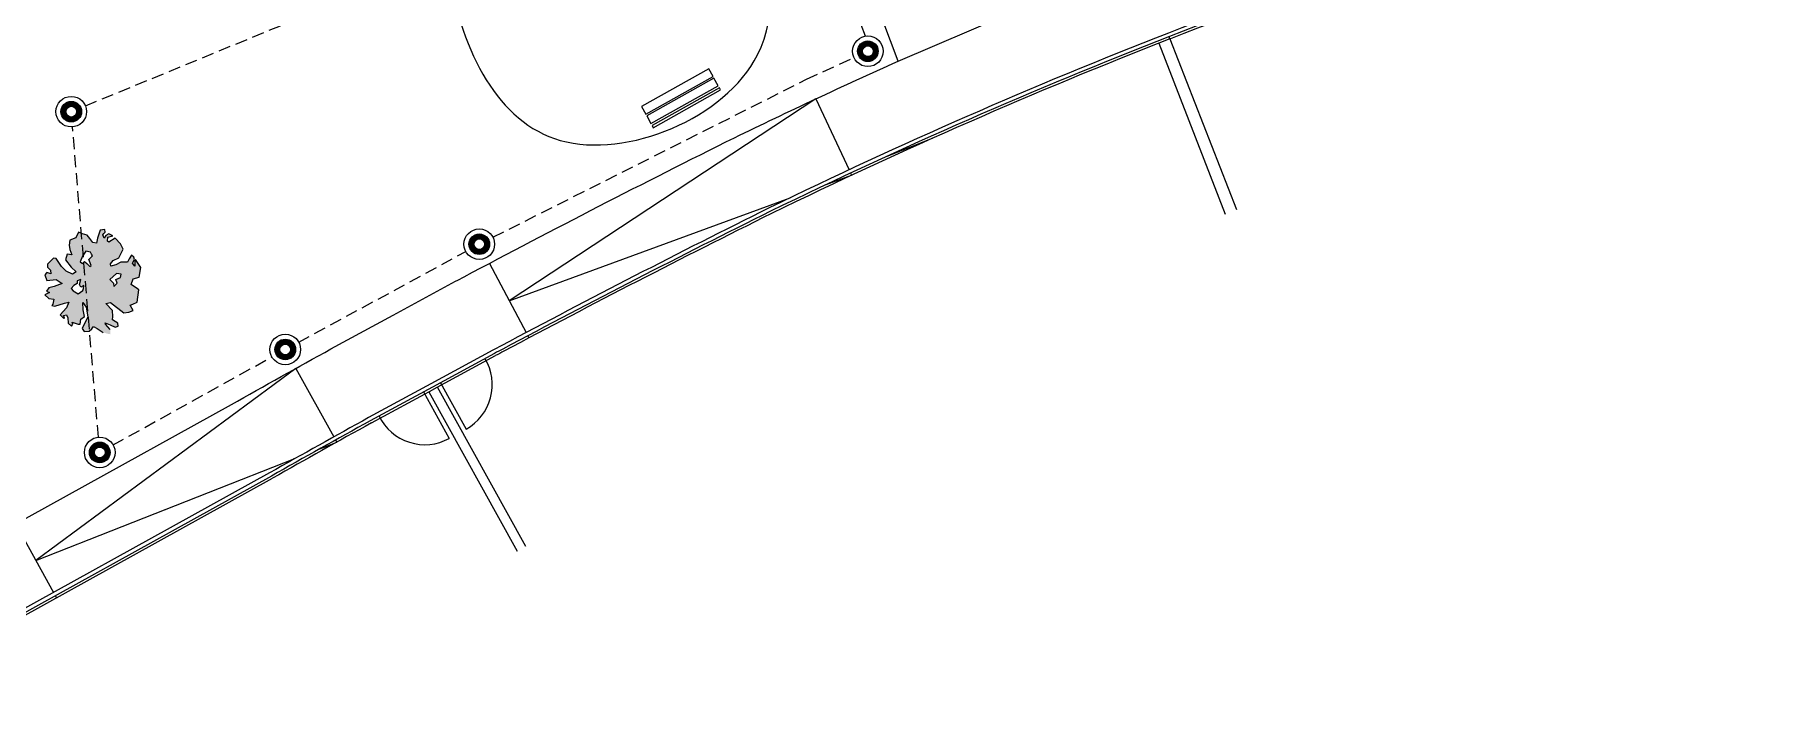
# Model space of a CAD drawing. Header units: millimetres. Extents: x 441156 to 441876, y 4514765 to 4515211.
# Drawn here: x 441543.21 to 441579.11, y 4514814.91 to 4514829.1 of the extents above; entities that cross this region are included whole.
import ezdxf

# ---------------------------------------------------------------- set-up
doc = ezdxf.new("R2010")
doc.units = ezdxf.units.MM
doc.linetypes.add('CONTINUA', pattern=[0])
doc.linetypes.add('HIDDEN', pattern=[0.375, 0.25, -0.125])
for name, color, linetype in [('01_cotas', 254, 'Continuous'), ('01_piscinas', 254, 'Continuous'), ('INGIN ELECTRICIDAD ALUMBRADO', 120, 'HIDDEN')]:
    doc.layers.add(name, color=color, linetype=linetype)

msp = doc.modelspace()

# ---------------------------------------------------------------- hatches: boundary and pattern name
at = {"layer": '01_piscinas'}
h = msp.add_hatch(dxfattribs=at)
h.set_pattern_fill('DOTS', color=256, scale=0.0396, style=0)
h.set_pattern_definition([(0, (438131.350465, 4512649.501485), (0.014597253, 0.029194506), [0, -0.029194506])])
h.paths.add_polyline_path([(441544.79065639, 4514824.30053834), (441544.7815909, 4514824.34362566), (441544.83605473, 4514824.41821035), (441544.95185621, 4514824.47019667), (441545.04580876, 4514824.65147844), (441544.99076713, 4514824.76350011), (441544.87635761, 4514824.87929425), (441544.74300327, 4514824.79432881), (441544.71960781, 4514824.81800741), (441544.72831193, 4514824.89942397), (441544.83213448, 4514824.92405258), (441544.7471846, 4514824.96497941), (441544.68102561, 4514824.93601978), (441544.64614147, 4514824.87553056), (441544.62187448, 4514824.94514237), (441544.64205219, 4514824.97546486), (441544.67283679, 4514825.00074539), (441544.66164184, 4514825.05725072), (441544.56360996, 4514825.04359364), (441544.50825951, 4514824.87968027), (441544.49298586, 4514824.77100063), (441544.41256873, 4514824.79038381), (441544.35085975, 4514824.86979565), (441544.2994742, 4514824.93863538), (441544.20041593, 4514824.96562251), (441544.11802902, 4514825.00383158), (441544.06186893, 4514824.88591256), (441543.93518193, 4514824.83355694), (441543.92012984, 4514824.73034632), (441543.93838458, 4514824.64429396), (441543.97991584, 4514824.53455962), (441543.88298221, 4514824.54800985), (441543.84852644, 4514824.43064939), (441543.96396719, 4514824.27432993), (441544.07127617, 4514824.18267832), (441543.993355, 4514824.1317111), (441543.85766952, 4514824.19007543), (441543.76146281, 4514824.28744646), (441543.65472106, 4514824.45761098), (441543.60070551, 4514824.46153583), (441543.47122401, 4514824.33873857), (441543.47400342, 4514824.27391833), (441543.53658906, 4514824.21614477), (441543.54433955, 4514824.14060001), (441543.45872977, 4514824.16523868), (441543.41886973, 4514824.11535509), (441543.46274721, 4514823.99755286), (441543.65055029, 4514824.0218411), (441543.77972812, 4514823.93627482), (441543.61493923, 4514823.87743108), (441543.50286084, 4514823.84989544), (441543.45118156, 4514823.77806201), (441543.51486544, 4514823.74739577), (441543.41842206, 4514823.70403589), (441543.49927239, 4514823.62790036), (441543.60680808, 4514823.60928927), (441543.58656335, 4514823.51133414), (441543.56097141, 4514823.48079812), (441543.62794005, 4514823.46376342), (441543.82291069, 4514823.53154177), (441543.91312506, 4514823.55311097), (441543.86772671, 4514823.43543896), (441543.73452211, 4514823.28819101), (441543.81252601, 4514823.20924309), (441543.82948084, 4514823.22599518), (441543.80718361, 4514823.27678109), (441543.86983627, 4514823.28664017), (441543.89710939, 4514823.22524864), (441543.90354006, 4514823.11712756), (441543.97115866, 4514823.04869062), (441543.99741051, 4514823.09551481), (441543.98812344, 4514823.1331331), (441544.10839066, 4514823.09594314), (441544.14895771, 4514823.09436675), (441544.16657759, 4514823.19497851), (441544.23924423, 4514823.25114009), (441544.21504907, 4514823.38850342), (441544.20517907, 4514823.54515658), (441544.27705177, 4514823.44976472), (441544.30949763, 4514823.24773692), (441544.19120594, 4514823.00086282), (441544.23214431, 4514822.94247295), (441544.33799369, 4514822.94821791), (441544.39130221, 4514822.99575304), (441544.42859446, 4514823.04823551), (441544.50278258, 4514823.00706166), (441544.62933073, 4514822.92403311), (441544.72019505, 4514822.89420009), (441544.77934618, 4514822.8850775), (441544.77525691, 4514822.9850118), (441544.67670398, 4514823.09045072), (441544.67260956, 4514823.12281352), (441544.77101275, 4514823.07965711), (441544.87717157, 4514823.02852745), (441544.94048413, 4514823.05467469), (441544.9347034, 4514823.11139354), (441544.82394996, 4514823.18400573), (441544.82942639, 4514823.251733), (441544.82359374, 4514823.37608111), (441544.68601033, 4514823.52102286), (441544.77906631, 4514823.54528556), (441545.05452172, 4514823.32850371), (441545.15790594, 4514823.34231318), (441545.25396804, 4514823.37479615), (441545.18547792, 4514823.48916629), (441545.2431595, 4514823.50974988), (441545.33409083, 4514823.54754949), (441545.36627253, 4514823.80818197), (441545.3426603, 4514823.82651045), (441545.20828983, 4514823.91733222), (441545.24821688, 4514824.03484845), (441545.37396534, 4514824.06550464), (441545.40658023, 4514824.26938477), (441545.30240146, 4514824.43683153), (441545.28479153, 4514824.40391016), (441545.2858128, 4514824.29569445), (441545.23968178, 4514824.35933982), (441545.27534477, 4514824.43612058), (441545.26380931, 4514824.48715351), (441545.21658005, 4514824.52369157), (441545.16496265, 4514824.45191928), (441545.13242473, 4514824.38336217), (441544.99688899, 4514824.379444), (441544.88912659, 4514824.32501457)])
h.paths.add_polyline_path([(441544.37677842, 4514824.31349141), (441544.35156237, 4514824.29248973), (441544.28852226, 4514824.35549476), (441544.23809017, 4514824.39329778), (441544.2002661, 4514824.35129442), (441544.14983401, 4514824.38909744), (441544.2002661, 4514824.50670682), (441544.23809017, 4514824.56971184), (441544.27171156, 4514824.61171519), (441544.36837307, 4514824.59071351), (441544.38518376, 4514824.54871017), (441544.40619714, 4514824.51090715), (441544.330549, 4514824.43530112), (441544.34315702, 4514824.40169844)], flags=16)
h.paths.add_polyline_path([(441544.76762711, 4514824.0236683), (441544.90211268, 4514824.14547801), (441545.00297686, 4514824.12867667), (441544.98616616, 4514824.06147131), (441544.89370734, 4514824.0236683), (441544.91892338, 4514823.94386193), (441544.84747792, 4514823.87245624), (441544.84327524, 4514823.94386193)], flags=16)
h.paths.add_polyline_path([(441544.16244204, 4514824.01946796), (441544.13722599, 4514823.91865992), (441544.16244204, 4514823.85985523), (441544.22968482, 4514823.89765825), (441544.22127947, 4514823.83045288), (441544.20867145, 4514823.79264987), (441544.10780727, 4514823.72544451), (441544.00274042, 4514823.78424921), (441543.96491635, 4514823.83045288), (441544.01955112, 4514823.89345791), (441544.0867939, 4514823.93546126), (441544.0867939, 4514823.99426595)], flags=16)
at = {"layer": 'INGIN ELECTRICIDAD ALUMBRADO', "linetype": 'CONTINUA', "lineweight": 13}
h = msp.add_hatch(color=86, dxfattribs=at)
h.dxf.hatch_style = 1
edge = h.paths.add_edge_path()
edge.add_arc((441560.49388303, 4514828.75708642), 0.11124836, 0, 360)
edge = h.paths.add_edge_path()
edge.add_arc((441560.49388303, 4514828.75708642), 0.21369962, 0, 180)
edge.add_arc((441560.49388303, 4514828.75708642), 0.21369962, 180, 360)
h = msp.add_hatch(color=86, dxfattribs=at)
h.dxf.hatch_style = 1
edge = h.paths.add_edge_path()
edge.add_arc((441543.96679362, 4514827.50341797), 0.11124836, 0, 360)
edge = h.paths.add_edge_path()
edge.add_arc((441543.96679362, 4514827.50341797), 0.21369962, 0, 180)
edge.add_arc((441543.96679362, 4514827.50341797), 0.21369962, 180, 360)
h = msp.add_hatch(color=86, dxfattribs=at)
h.dxf.hatch_style = 1
edge = h.paths.add_edge_path()
edge.add_arc((441552.43150539, 4514824.75288173), 0.11124836, 0.000000097, 360.000000097)
edge = h.paths.add_edge_path()
edge.add_arc((441552.43150539, 4514824.75288173), 0.21369962, 0.000000097, 180.000000097)
edge.add_arc((441552.43150539, 4514824.75288173), 0.21369962, 180.000000097, 360.000000097)
h = msp.add_hatch(color=86, dxfattribs=at)
h.dxf.hatch_style = 1
edge = h.paths.add_edge_path()
edge.add_arc((441548.40623778, 4514822.56852747), 0.11124836, 0.000000097, 360.000000097)
edge = h.paths.add_edge_path()
edge.add_arc((441548.40623778, 4514822.56852747), 0.21369962, 0.000000097, 180.000000097)
edge.add_arc((441548.40623778, 4514822.56852747), 0.21369962, 180.000000097, 360.000000097)
h = msp.add_hatch(color=86, dxfattribs=at)
h.dxf.hatch_style = 1
edge = h.paths.add_edge_path()
edge.add_arc((441544.5574107, 4514820.43225196), 0.11124836, 0.000000097, 360.000000097)
edge = h.paths.add_edge_path()
edge.add_arc((441544.5574107, 4514820.43225196), 0.21369962, 0.000000097, 180.000000097)
edge.add_arc((441544.5574107, 4514820.43225196), 0.21369962, 180.000000097, 360.000000097)

# ---------------------------------------------------------------- linework, layer by layer
at = {"layer": '01_cotas', "linetype": 'CONTINUA'}
msp.add_point((441548.50313533, 4514822.62110995, 0.00000131), dxfattribs=at)
at = {"layer": '01_piscinas'}
for p, q in [((441561.12108265, 4514828.54905541, 0.00000013), (441557.5049643, 4514838.18205059, 0.0000014)), ((441561.12108265, 4514828.54905541, 0.00000131), (441564.34128148, 4514829.92970618, 0.00000131)), ((441566.5278196, 4514828.92249502, 0.00000053), (441567.90781385, 4514825.37873638, 0.00000053)), ((441566.76057057, 4514829.01374916, 0.00000053), (441566.74259273, 4514829.06064609, 0.00000055)), ((441566.76057057, 4514829.01374916, 0.00000053), (441568.13839418, 4514825.47556462, 0.00000053)), ((441559.4160242, 4514827.76944361, 0.00000131), (441560.10394092, 4514826.2973636, 0.00000059)), ((441560.89399252, 4514826.58032682, 0.00000053), (441561.83554719, 4514826.95154472, 0.00000053)), ((441560.13569318, 4514826.22941661, 0.00000055), (441560.15691034, 4514826.18401379, 0.00000053)), ((441543.93518193, 4514824.83355695, 0.00000053), (441543.92012984, 4514824.73034632, 0.00000053)), ((441544.06186893, 4514824.88591257, 0.00000053), (441543.93518193, 4514824.83355695, 0.00000053)), ((441544.11802902, 4514825.00383159, 0.00000053), (441544.06186893, 4514824.88591257, 0.00000053)), ((441544.20041593, 4514824.96562252, 0.00000053), (441544.11802902, 4514825.00383159, 0.00000053)), ((441544.2994742, 4514824.93863538, 0.00000053), (441544.20041593, 4514824.96562252, 0.00000053)), ((441544.35085975, 4514824.86979566, 0.00000053), (441544.2994742, 4514824.93863538, 0.00000053)), ((441544.41256873, 4514824.79038381, 0.00000053), (441544.35085975, 4514824.86979566, 0.00000053)), ((441544.49298586, 4514824.77100063, 0.00000053), (441544.41256873, 4514824.79038381, 0.00000053)), ((441544.50825951, 4514824.87968027, 0.00000053), (441544.49298586, 4514824.77100063, 0.00000053)), ((441544.56360996, 4514825.04359364, 0.00000053), (441544.50825951, 4514824.87968027, 0.00000053)), ((441544.66164184, 4514825.05725072, 0.00000053), (441544.56360996, 4514825.04359364, 0.00000053)), ((441544.62187448, 4514824.94514237, 0.00000053), (441544.64205219, 4514824.97546486, 0.00000053)), ((441544.64614147, 4514824.87553056, 0.00000053), (441544.62187448, 4514824.94514237, 0.00000053)), ((441544.64205219, 4514824.97546486, 0.00000053), (441544.67283679, 4514825.00074539, 0.00000053)), ((441544.68102561, 4514824.93601978, 0.00000053), (441544.64614147, 4514824.87553056, 0.00000053)), ((441544.67283679, 4514825.00074539, 0.00000053), (441544.66164184, 4514825.05725072, 0.00000053)), ((441544.7471846, 4514824.96497942, 0.00000053), (441544.68102561, 4514824.93601978, 0.00000053)), ((441544.71960781, 4514824.81800741, 0.00000053), (441544.72831193, 4514824.89942397, 0.00000053)), ((441544.74300327, 4514824.79432881, 0.00000053), (441544.71960781, 4514824.81800741, 0.00000053)), ((441544.72831193, 4514824.89942397, 0.00000053), (441544.83213448, 4514824.92405258, 0.00000053)), ((441544.87635761, 4514824.87929425, 0.00000053), (441544.74300327, 4514824.79432881, 0.00000053)), ((441544.83213448, 4514824.92405258, 0.00000053), (441544.7471846, 4514824.96497942, 0.00000053)), ((441544.99076713, 4514824.76350012, 0.00000053), (441544.87635761, 4514824.87929425, 0.00000053)), ((441543.60070551, 4514824.46153583, 0.00000053), (441543.47122401, 4514824.33873857, 0.00000053)), ((441543.65472106, 4514824.45761099, 0.00000053), (441543.60070551, 4514824.46153583, 0.00000053)), ((441543.76146281, 4514824.28744646, 0.00000053), (441543.65472106, 4514824.45761099, 0.00000053)), ((441543.88298221, 4514824.54800985, 0.00000053), (441543.84852644, 4514824.43064939, 0.00000053)), ((441543.84852644, 4514824.43064939, 0.00000053), (441543.96396719, 4514824.27432993, 0.00000053)), ((441543.97991584, 4514824.53455962, 0.00000053), (441543.88298221, 4514824.54800985, 0.00000053)), ((441543.92012984, 4514824.73034632, 0.00000053), (441543.93838458, 4514824.64429396, 0.00000053)), ((441543.93838458, 4514824.64429396, 0.00000053), (441543.97991584, 4514824.53455962, 0.00000053)), ((441544.2002661, 4514824.50670682, 0.00000053), (441544.14983401, 4514824.38909744, 0.00000053)), ((441544.23809017, 4514824.56971185, 0.00000053), (441544.2002661, 4514824.50670682, 0.00000053)), ((441544.27171156, 4514824.61171519, 0.00000053), (441544.23809017, 4514824.56971185, 0.00000053)), ((441544.36837307, 4514824.59071352, 0.00000053), (441544.27171156, 4514824.61171519, 0.00000053)), ((441544.330549, 4514824.43530112, 0.00000053), (441544.40619714, 4514824.51090716, 0.00000053)), ((441544.34315702, 4514824.40169844, 0.00000053), (441544.330549, 4514824.43530112, 0.00000053)), ((441544.38518376, 4514824.54871017, 0.00000053), (441544.36837307, 4514824.59071352, 0.00000053)), ((441544.40619714, 4514824.51090716, 0.00000053), (441544.38518376, 4514824.54871017, 0.00000053)), ((441544.83605473, 4514824.41821035, 0.00000053), (441544.95185621, 4514824.47019667, 0.00000053)), ((441544.95185621, 4514824.47019667, 0.00000053), (441545.04580876, 4514824.65147844, 0.00000053)), ((441545.04580876, 4514824.65147844, 0.00000053), (441544.99076713, 4514824.76350012, 0.00000053)), ((441545.16496265, 4514824.45191928, 0.00000053), (441545.13242473, 4514824.38336218, 0.00000053)), ((441545.21658005, 4514824.52369157, 0.00000053), (441545.16496265, 4514824.45191928, 0.00000053)), ((441545.26380931, 4514824.48715351, 0.00000053), (441545.21658005, 4514824.52369157, 0.00000053)), ((441545.23968178, 4514824.35933982, 0.00000053), (441545.27534477, 4514824.43612059, 0.00000053)), ((441545.27534477, 4514824.43612059, 0.00000053), (441545.26380931, 4514824.48715351, 0.00000053)), ((441545.30240146, 4514824.43683153, 0.00000053), (441545.28479153, 4514824.40391017, 0.00000053)), ((441545.40658023, 4514824.26938477, 0.00000053), (441545.30240146, 4514824.43683153, 0.00000053)), ((441543.45872977, 4514824.16523869, 0.00000053), (441543.41886973, 4514824.11535509, 0.00000053)), ((441543.41886973, 4514824.11535509, 0.00000053), (441543.46274721, 4514823.99755286, 0.00000053)), ((441543.54433955, 4514824.14060002, 0.00000053), (441543.45872977, 4514824.16523869, 0.00000053)), ((441543.47122401, 4514824.33873857, 0.00000053), (441543.47400342, 4514824.27391833, 0.00000053)), ((441543.47400342, 4514824.27391833, 0.00000053), (441543.53658906, 4514824.21614477, 0.00000053)), ((441543.53658906, 4514824.21614477, 0.00000053), (441543.54433955, 4514824.14060002, 0.00000053)), ((441543.85766952, 4514824.19007543, 0.00000053), (441543.76146281, 4514824.28744646, 0.00000053)), ((441543.993355, 4514824.1317111, 0.00000053), (441543.85766952, 4514824.19007543, 0.00000053)), ((441543.96396719, 4514824.27432993, 0.00000053), (441544.07127617, 4514824.18267832, 0.00000053)), ((441544.07127617, 4514824.18267832, 0.00000053), (441543.993355, 4514824.1317111, 0.00000053)), ((441544.14983401, 4514824.38909744, 0.00000053), (441544.2002661, 4514824.35129443, 0.00000053)), ((441544.2002661, 4514824.35129443, 0.00000053), (441544.23809017, 4514824.39329778, 0.00000053)), ((441544.23809017, 4514824.39329778, 0.00000053), (441544.28852226, 4514824.35549476, 0.00000053)), ((441544.28852226, 4514824.35549476, 0.00000053), (441544.35156237, 4514824.29248974, 0.00000053)), ((441544.37677842, 4514824.31349141, 0.00000053), (441544.34315702, 4514824.40169844, 0.00000053)), ((441544.35156237, 4514824.29248974, 0.00000053), (441544.37677842, 4514824.31349141, 0.00000053)), ((441544.90211268, 4514824.14547801, 0.00000053), (441544.76762711, 4514824.0236683, 0.00000053)), ((441544.7815909, 4514824.34362566, 0.00000053), (441544.83605473, 4514824.41821035, 0.00000053)), ((441544.79065639, 4514824.30053835, 0.00000053), (441544.7815909, 4514824.34362566, 0.00000053)), ((441544.88912659, 4514824.32501457, 0.00000053), (441544.79065639, 4514824.30053835, 0.00000053)), ((441544.99688899, 4514824.379444, 0.00000053), (441544.88912659, 4514824.32501457, 0.00000053)), ((441545.00297686, 4514824.12867667, 0.00000053), (441544.90211268, 4514824.14547801, 0.00000053)), ((441544.98616616, 4514824.06147131, 0.00000053), (441545.00297686, 4514824.12867667, 0.00000053)), ((441545.13242473, 4514824.38336218, 0.00000053), (441544.99688899, 4514824.379444, 0.00000053)), ((441545.2858128, 4514824.29569445, 0.00000053), (441545.23968178, 4514824.35933982, 0.00000053)), ((441545.28479153, 4514824.40391017, 0.00000053), (441545.2858128, 4514824.29569445, 0.00000053)), ((441545.37396534, 4514824.06550464, 0.00000053), (441545.40658023, 4514824.26938477, 0.00000053)), ((441552.64014139, 4514824.35411136, 0.00000131), (441553.40119357, 4514822.91838179, 0.00000059)), ((441543.51486544, 4514823.74739577, 0.00000053), (441543.41842206, 4514823.70403589, 0.00000053)), ((441543.50286084, 4514823.84989544, 0.00000053), (441543.45118156, 4514823.77806202, 0.00000053)), ((441543.45118156, 4514823.77806202, 0.00000053), (441543.51486544, 4514823.74739577, 0.00000053)), ((441543.46274721, 4514823.99755286, 0.00000053), (441543.65055029, 4514824.0218411, 0.00000053)), ((441543.61493923, 4514823.87743108, 0.00000053), (441543.50286084, 4514823.84989544, 0.00000053)), ((441543.77972812, 4514823.93627483, 0.00000053), (441543.61493923, 4514823.87743108, 0.00000053)), ((441543.65055029, 4514824.0218411, 0.00000053), (441543.77972812, 4514823.93627483, 0.00000053)), ((441544.01955112, 4514823.89345791, 0.00000053), (441543.96491635, 4514823.83045289, 0.00000053)), ((441543.96491635, 4514823.83045289, 0.00000053), (441544.00274042, 4514823.78424921, 0.00000053)), ((441544.00274042, 4514823.78424921, 0.00000053), (441544.10780727, 4514823.72544451, 0.00000053)), ((441544.0867939, 4514823.93546126, 0.00000053), (441544.01955112, 4514823.89345791, 0.00000053)), ((441544.16244204, 4514824.01946796, 0.00000053), (441544.0867939, 4514823.99426595, 0.00000053)), ((441544.0867939, 4514823.99426595, 0.00000053), (441544.0867939, 4514823.93546126, 0.00000053)), ((441544.10780727, 4514823.72544451, 0.00000053), (441544.20867145, 4514823.79264987, 0.00000053)), ((441544.13722599, 4514823.91865992, 0.00000053), (441544.16244204, 4514824.01946796, 0.00000053)), ((441544.16244204, 4514823.85985523, 0.00000053), (441544.13722599, 4514823.91865992, 0.00000053)), ((441544.22968482, 4514823.89765825, 0.00000053), (441544.16244204, 4514823.85985523, 0.00000053)), ((441544.20867145, 4514823.79264987, 0.00000053), (441544.22127947, 4514823.83045289, 0.00000053)), ((441544.22127947, 4514823.83045289, 0.00000053), (441544.22968482, 4514823.89765825, 0.00000053)), ((441544.76762711, 4514824.0236683, 0.00000053), (441544.84327524, 4514823.94386193, 0.00000053)), ((441544.84327524, 4514823.94386193, 0.00000053), (441544.84747792, 4514823.87245624, 0.00000053)), ((441544.84747792, 4514823.87245624, 0.00000053), (441544.91892338, 4514823.94386193, 0.00000053)), ((441544.89370734, 4514824.0236683, 0.00000053), (441544.98616616, 4514824.06147131, 0.00000053)), ((441544.91892338, 4514823.94386193, 0.00000053), (441544.89370734, 4514824.0236683, 0.00000053)), ((441545.20828983, 4514823.91733222, 0.00000053), (441545.24821688, 4514824.03484845, 0.00000053)), ((441545.3426603, 4514823.82651045, 0.00000053), (441545.20828983, 4514823.91733222, 0.00000053)), ((441545.24821688, 4514824.03484845, 0.00000053), (441545.37396534, 4514824.06550464, 0.00000053)), ((441545.33409083, 4514823.54754949, 0.00000053), (441545.36627253, 4514823.80818197, 0.00000053)), ((441545.36627253, 4514823.80818197, 0.00000053), (441545.3426603, 4514823.82651045, 0.00000053)), ((441543.41842206, 4514823.70403589, 0.00000053), (441543.49927239, 4514823.62790036, 0.00000053)), ((441543.49927239, 4514823.62790036, 0.00000053), (441543.60680808, 4514823.60928927, 0.00000053)), ((441543.58656335, 4514823.51133415, 0.00000053), (441543.56097141, 4514823.48079813, 0.00000053)), ((441543.56097141, 4514823.48079813, 0.00000053), (441543.62794005, 4514823.46376342, 0.00000053)), ((441543.60680808, 4514823.60928927, 0.00000053), (441543.58656335, 4514823.51133415, 0.00000053)), ((441543.62794005, 4514823.46376342, 0.00000053), (441543.82291069, 4514823.53154177, 0.00000053)), ((441543.86772671, 4514823.43543897, 0.00000053), (441543.73452211, 4514823.28819101, 0.00000053)), ((441543.82291069, 4514823.53154177, 0.00000053), (441543.91312506, 4514823.55311097, 0.00000053)), ((441543.91312506, 4514823.55311097, 0.00000053), (441543.86772671, 4514823.43543897, 0.00000053)), ((441544.21504907, 4514823.38850342, 0.00000053), (441544.20517907, 4514823.54515658, 0.00000053)), ((441544.20517907, 4514823.54515658, 0.00000053), (441544.27705177, 4514823.44976472, 0.00000053)), ((441544.23924423, 4514823.25114009, 0.00000053), (441544.21504907, 4514823.38850342, 0.00000053)), ((441544.27705177, 4514823.44976472, 0.00000053), (441544.30949763, 4514823.24773692, 0.00000053)), ((441544.68601033, 4514823.52102286, 0.00000053), (441544.77906631, 4514823.54528557, 0.00000053)), ((441544.82359374, 4514823.37608111, 0.00000053), (441544.68601033, 4514823.52102286, 0.00000053)), ((441544.77906631, 4514823.54528557, 0.00000053), (441545.05452172, 4514823.32850371, 0.00000053)), ((441544.82942639, 4514823.251733, 0.00000053), (441544.82359374, 4514823.37608111, 0.00000053)), ((441545.15790594, 4514823.34231318, 0.00000053), (441545.25396804, 4514823.37479615, 0.00000053)), ((441545.18547792, 4514823.48916629, 0.00000053), (441545.2431595, 4514823.50974988, 0.00000053)), ((441545.25396804, 4514823.37479615, 0.00000053), (441545.18547792, 4514823.48916629, 0.00000053)), ((441545.2431595, 4514823.50974988, 0.00000053), (441545.33409083, 4514823.54754949, 0.00000053)), ((441543.73452211, 4514823.28819101, 0.00000053), (441543.81252601, 4514823.20924309, 0.00000053)), ((441543.80718361, 4514823.27678109, 0.00000053), (441543.86983627, 4514823.28664017, 0.00000053)), ((441543.82948084, 4514823.22599518, 0.00000053), (441543.80718361, 4514823.27678109, 0.00000053)), ((441543.81252601, 4514823.20924309, 0.00000053), (441543.82948084, 4514823.22599518, 0.00000053)), ((441543.86983627, 4514823.28664017, 0.00000053), (441543.89710939, 4514823.22524864, 0.00000053)), ((441543.89710939, 4514823.22524864, 0.00000053), (441543.90354006, 4514823.11712756, 0.00000053)), ((441543.90354006, 4514823.11712756, 0.00000053), (441543.97115866, 4514823.04869062, 0.00000053)), ((441543.97115866, 4514823.04869062, 0.00000053), (441543.99741051, 4514823.09551481, 0.00000053)), ((441543.99741051, 4514823.09551481, 0.00000053), (441543.98812344, 4514823.13313311, 0.00000053)), ((441543.98812344, 4514823.13313311, 0.00000053), (441544.10839066, 4514823.09594314, 0.00000053)), ((441544.10839066, 4514823.09594314, 0.00000053), (441544.14895771, 4514823.09436676, 0.00000053)), ((441544.14895771, 4514823.09436676, 0.00000053), (441544.16657759, 4514823.19497851, 0.00000053)), ((441544.16657759, 4514823.19497851, 0.00000053), (441544.23924423, 4514823.25114009, 0.00000053)), ((441544.30949763, 4514823.24773692, 0.00000053), (441544.19120594, 4514823.00086282, 0.00000053)), ((441544.19120594, 4514823.00086282, 0.00000053), (441544.23214431, 4514822.94247295, 0.00000053)), ((441544.33799369, 4514822.94821792, 0.00000053), (441544.39130221, 4514822.99575304, 0.00000053)), ((441544.39130221, 4514822.99575304, 0.00000053), (441544.42859446, 4514823.04823551, 0.00000053)), ((441544.42859446, 4514823.04823551, 0.00000053), (441544.50278258, 4514823.00706166, 0.00000053)), ((441544.50278258, 4514823.00706166, 0.00000053), (441544.62933073, 4514822.92403312, 0.00000053)), ((441544.67670398, 4514823.09045072, 0.00000053), (441544.67260956, 4514823.12281352, 0.00000053)), ((441544.67260956, 4514823.12281352, 0.00000053), (441544.77101275, 4514823.07965712, 0.00000053)), ((441544.77525691, 4514822.9850118, 0.00000053), (441544.67670398, 4514823.09045072, 0.00000053)), ((441544.77101275, 4514823.07965712, 0.00000053), (441544.87717157, 4514823.02852745, 0.00000053)), ((441544.82394996, 4514823.18400573, 0.00000053), (441544.82942639, 4514823.251733, 0.00000053)), ((441544.9347034, 4514823.11139355, 0.00000053), (441544.82394996, 4514823.18400573, 0.00000053)), ((441544.87717157, 4514823.02852745, 0.00000053), (441544.94048413, 4514823.05467469, 0.00000053)), ((441544.94048413, 4514823.05467469, 0.00000053), (441544.9347034, 4514823.11139355, 0.00000053)), ((441545.05452172, 4514823.32850371, 0.00000053), (441545.15790594, 4514823.34231318, 0.00000053)), ((441544.23214431, 4514822.94247295, 0.00000053), (441544.33799369, 4514822.94821792, 0.00000053)), ((441553.43631976, 4514822.85211601, 0.00000055), (441553.45975237, 4514822.80791025, 0.00000053)), ((441551.48173387, 4514821.7422953, 0.00000053), (441552.77057122, 4514822.44153137, 0.00000053)), ((441550.19321455, 4514821.04323177, 0.00000053), (441551.47573266, 4514821.73903945, 0.00000053)), ((441551.27571491, 4514821.68742511, 0.00000053), (441551.80912504, 4514820.72348565, 0.00000053)), ((441551.3877339, 4514821.69153424, 0.00000164), (441553.21845621, 4514818.38318787, 0.00000164)), ((441551.47573266, 4514821.73903945, 0.00000053), (441551.48173387, 4514821.7422953, 0.00000053)), ((441553.39508785, 4514818.47706382, 0.00000164), (441551.56373627, 4514821.78654734, 0.00000164)), ((441551.62731634, 4514821.87818029, 0.00000053), (441552.15911297, 4514820.91715664, 0.00000053)), ((441541.23952961, 4514816.07857971, 0.00000053), (441548.14170846, 4514819.8980023, 0.00000053)), ((441542.8073323, 4514818.95664538, 0.00000211), (441543.59853867, 4514817.52683558, 0.00000136)), ((441543.63485198, 4514817.46121284, 0.00000132), (441543.6590614, 4514817.41746336, 0.0000013))]:
    msp.add_line(p, q, dxfattribs=at)
for points, elevation in [([(441600.15542645, 4514836.84526939, 0.0164873178), (441596.29495593, 4514836.51536975, 0.0147570251), (441588.85666332, 4514835.40842934, 0.0064753203), (441583.08003958, 4514834.10548181, 0.0081662383), (441575.84636256, 4514832.24974676, 0.0216544653), (441566.72691572, 4514829.13504235, 0.0203224531), (441558.44317938, 4514825.50445053, 0.0071301443), (441552.8844203, 4514822.6439482, 0.0002218274), (441552.71279905, 4514822.55241672), (441551.42359411, 4514821.85298122), (441550.13470721, 4514821.15371826, 0.0026809456), (441548.08215867, 4514820.00791291), (441541.18054052, 4514816.1888006), (441538.56552048, 4514814.745731), (441530.65125505, 4514810.37833203), (441525.70833685, 4514807.63872531), (441512.53909855, 4514800.33969015), (441512.42506278, 4514800.27586286), (441523.2070084, 4514782.27945409)], 0.00000053), ([(441600.15344326, 4514836.77006272, 0.0164621357), (441596.30380182, 4514836.44089324, 0.0147546948), (441588.87105538, 4514835.33481359, 0.0064740219), (441583.09748773, 4514834.03253962, 0.0081654849), (441575.86684779, 4514832.17759532, 0.021652917), (441566.75420638, 4514829.06518378, 0.0203218385), (441558.47629742, 4514825.4371581, 0.0071298324), (441552.9196851, 4514822.5777561, 0.0002215412), (441552.74834387, 4514822.48637409), (441551.45935947, 4514821.78705824), (441550.1706931, 4514821.08791493, 0.002681048), (441548.11877003, 4514819.94245511), (441541.21681548, 4514816.12315664), (441538.60175705, 4514814.68006586), (441530.68755222, 4514810.31270033), (441525.74469455, 4514807.57312716), (441512.57559303, 4514800.27416781), (441512.52909938, 4514800.24814472), (441523.27134543, 4514782.31799947)], 0.00000053), ([(441540.43577938, 4514817.63388165), (441547.28745574, 4514821.42535793, -0.0026787406), (441549.35355286, 4514822.5786478), (441550.64720891, 4514823.28049818), (441551.94118299, 4514823.98252109, -0.0002279926), (441552.1188805, 4514824.07729607, -0.0071368386), (441557.72414294, 4514826.96163381, -0.0083010012), (441561.12108265, 4514828.54905541)], 0.00000131)]:
    msp.add_lwpolyline(points, format="xyb", dxfattribs=dict(at, elevation=elevation))
for points, elevation in [([(441557.28055755, 4514828.23331648), (441557.19253389, 4514828.39032551), (441555.79689811, 4514827.60789291), (441555.88492178, 4514827.45088388), (441557.28055755, 4514828.23331648)], 0.00000053), ([(441555.90448259, 4514827.41599299), (441555.99250626, 4514827.25898396), (441557.38814204, 4514828.04141656), (441557.30011837, 4514828.19842559), (441555.90448259, 4514827.41599299)], 0.00000053), ([(441559.4160242, 4514827.76944361), (441553.04994688, 4514823.58101081), (441558.88044266, 4514825.71649356)], 0.00000131), ([(441556.01756628, 4514827.21428407), (441556.0420173, 4514827.17067045), (441557.43765307, 4514827.95310305), (441557.41320205, 4514827.99671667), (441556.01756628, 4514827.21428407)], 0.00000053), ([(441559.62519294, 4514825.98926648), (441560.15691034, 4514826.18401379)], 0.00000131), ([(441548.62275137, 4514822.17403228), (441543.23319685, 4514818.18705437), (441548.60582236, 4514820.3029878)], 0.00000133), ([(441548.62275137, 4514822.17403228), (441549.41254961, 4514820.75387326)], 0.00000133), ([(441549.12306623, 4514820.50669707), (441549.47330205, 4514820.64463255)], 0.00000133), ([(441549.44900178, 4514820.68832756), (441549.47330205, 4514820.64463255)], 0.00000133)]:
    msp.add_lwpolyline(points, dxfattribs=dict(at, elevation=elevation))
for centre, radius, start, end in [((441607.22745523, 4514725.45727351, 0.00000053), 111.18233854, 106.3769217873, 111.3383927732), ((441607.22745521, 4514725.45727351, 0.00000053), 111.18233853, 111.3441248667, 115.9950801304), ((441607.22745391, 4514725.45727373, 0.00000053), 111.18233785, 111.338392183, 111.3441242826), ((441655.95332009, 4514629.17983693, 0.00000053), 219.08163365, 116.4131431457, 118.0471049427), ((441551.65072663, 4514821.83587494, 0.00000053), 1.05, 298.958596351, 31.120477679), ((441655.95332343, 4514629.17983191, 0.00000053), 219.08163965, 118.0471051283, 118.0978348655), ((441655.9533228, 4514629.17983192, 0.00000053), 219.08163934, 118.8646995923, 119.4791647344), ((441551.3007387, 4514821.64220396, 0.00000053), 1.05, 205.660012324, 298.958596377)]:
    msp.add_arc(centre, radius, start, end, dxfattribs=at)
msp.add_spline([(441558.29465068, 4514836.07840121, -0.00000049), (441557.40717641, 4514835.52146418, -0.00000049), (441557.01736004, 4514833.95558944, -0.00000049), (441552.26509056, 4514833.1691113, 0.00000053), (441551.79433572, 4514830.38247977, 0.00000053), (441554.1118955, 4514826.90823601, 0.00000053), (441558.20383731, 4514828.68154778, 0.00000053), (441558.5951118, 4514831.5668765, -0.00000049), (441559.16491846, 4514833.76009066, 0.00000082)], degree=3, dxfattribs=at)
at = {"layer": 'INGIN ELECTRICIDAD ALUMBRADO', "color": 86, "lineweight": 13, "elevation": 0.00000131}
for points in [[(441560.444667, 4514829.07052537), (441557.3328358, 4514837.36014757)], [(441544.26023571, 4514827.62407422), (441550.58094966, 4514830.22299815)], [(441552.71482907, 4514824.89568887), (441559.22112, 4514828.17513507), (441560.20533557, 4514828.62515253)], [(441544.53100199, 4514820.74843034), (441543.99320233, 4514827.18723959)], [(441548.68510281, 4514822.71985654), (441552.15264036, 4514824.60155267)], [(441544.83482276, 4514820.58622837), (441548.12882572, 4514822.41455106)]]:
    msp.add_lwpolyline(points, dxfattribs=at)
at = {"layer": 'INGIN ELECTRICIDAD ALUMBRADO', "color": 86, "linetype": 'CONTINUA', "lineweight": 13}
for centre, radius in [((441560.49388303, 4514828.75708642, 0.00000131), 0.31727935), ((441560.49388303, 4514828.75708642, 0.00000131), 0.21369962), ((441560.49388303, 4514828.75708642, 0.00000131), 0.11124836), ((441543.96679362, 4514827.50341797, 0.00000092), 0.31727935), ((441543.96679362, 4514827.50341797, 0.00000092), 0.21369962), ((441543.96679362, 4514827.50341797, 0.00000092), 0.11124836), ((441552.43150539, 4514824.75288173, 0.00000131), 0.31727935), ((441552.43150539, 4514824.75288173, 0.00000131), 0.21369962), ((441552.43150539, 4514824.75288173, 0.00000131), 0.11124836), ((441548.40623778, 4514822.56852747, 0.00000131), 0.31727935), ((441548.40623778, 4514822.56852747, 0.00000131), 0.21369962), ((441548.40623778, 4514822.56852747, 0.00000131), 0.11124836), ((441544.5574107, 4514820.43225196, 0.00000131), 0.31727935), ((441544.5574107, 4514820.43225196, 0.00000131), 0.21369962), ((441544.5574107, 4514820.43225196, 0.00000131), 0.11124836)]:
    msp.add_circle(centre, radius, dxfattribs=at)

doc.saveas('drawing.dxf')
